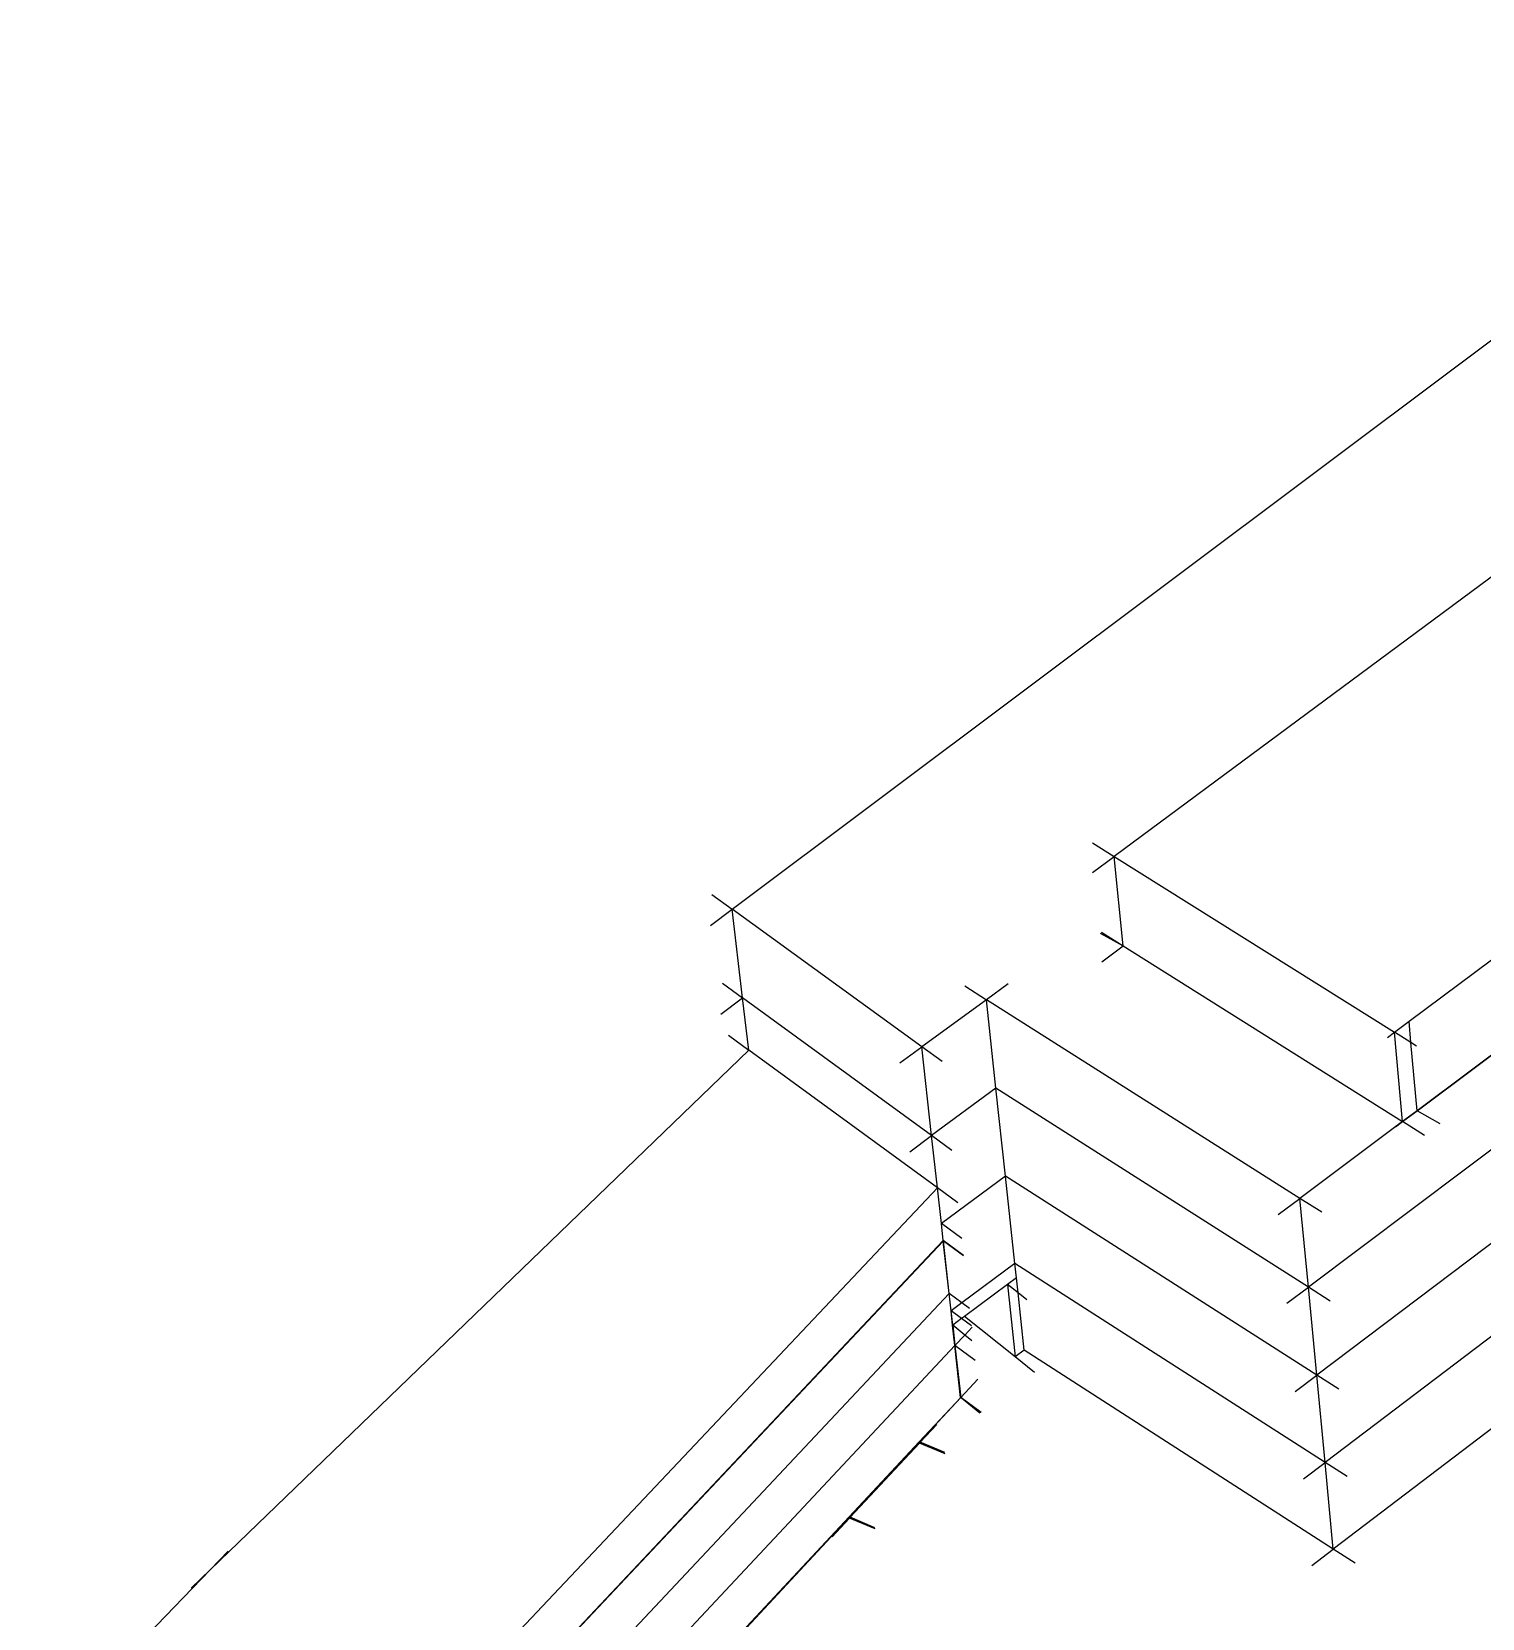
# Model space of a CAD drawing. Header units: inches. Extents: x 105 to 795, y 0 to 500.
# Drawn here: x 356.9 to 432.8, y 355.7 to 438.7 of the extents above; entities that cross this region are included whole.
import ezdxf

# ---------------------------------------------------------------- set-up
doc = ezdxf.new("R2010")
doc.units = ezdxf.units.IN
doc.header["$MEASUREMENT"] = 0

# ---------------------------------------------------------------- blocks, each defined once
blk = doc.blocks.new('block 49')
at = {"color": 7, "lineweight": 25, "true_color": 0xffffff}
blk.add_lwpolyline([(405.552, 367.25), (405.55, 367.248)], dxfattribs=at)
blk = doc.blocks.new('block 208')
at = {"color": 7, "lineweight": 25, "true_color": 0xffffff}
blk.add_lwpolyline([(406.449, 368.215), (405.552, 367.25)], dxfattribs=at)
blk = doc.blocks.new('block 209')
at = {"color": 7, "lineweight": 25, "true_color": 0xffffff}
blk.add_lwpolyline([(405.552, 367.25), (405.55, 367.248)], dxfattribs=at)
blk = doc.blocks.new('block 261')
at = {"color": 7, "lineweight": 25, "true_color": 0xffffff}
blk.add_lwpolyline([(406.452, 368.214), (405.552, 367.25)], dxfattribs=at)
blk = doc.blocks.new('block 287')
at = {"color": 7, "lineweight": 25, "true_color": 0xffffff}
blk.add_lwpolyline([(406.615, 366.466), (405.552, 367.25)], dxfattribs=at)
blk = doc.blocks.new('block 294')
at = {"color": 7, "lineweight": 25, "true_color": 0xffffff}
blk.add_lwpolyline([(405.55, 367.248), (403.383, 364.927)], dxfattribs=at)
blk = doc.blocks.new('block 310')
at = {"color": 7, "lineweight": 25, "true_color": 0xffffff}
blk.add_lwpolyline([(405.25, 369.966), (405.249, 369.964)], dxfattribs=at)
blk = doc.blocks.new('block 311')
at = {"color": 7, "lineweight": 25, "true_color": 0xffffff}
blk.add_lwpolyline([(405.249, 369.964), (370.514, 332.862)], dxfattribs=at)
blk = doc.blocks.new('block 329')
at = {"color": 7, "lineweight": 25, "true_color": 0xffffff}
blk.add_lwpolyline([(399.718, 361), (370.908, 330.141)], dxfattribs=at)
blk = doc.blocks.new('block 330')
at = {"color": 7, "lineweight": 25, "true_color": 0xffffff}
blk.add_lwpolyline([(398.816, 359.963), (399.725, 360.937)], dxfattribs=at)
blk = doc.blocks.new('block 331')
at = {"color": 7, "lineweight": 25, "true_color": 0xffffff}
blk.add_lwpolyline([(401.068, 360.371), (399.725, 360.937)], dxfattribs=at)
blk = doc.blocks.new('block 332')
at = {"color": 7, "lineweight": 25, "true_color": 0xffffff}
blk.add_lwpolyline([(399.694, 360.95), (399.725, 360.937)], dxfattribs=at)
blk = doc.blocks.new('block 333')
at = {"color": 7, "lineweight": 25, "true_color": 0xffffff}
blk.add_lwpolyline([(404.735, 364.299), (403.39, 364.863)], dxfattribs=at)
blk = doc.blocks.new('block 334')
at = {"color": 7, "lineweight": 25, "true_color": 0xffffff}
blk.add_lwpolyline([(399.72, 360.979), (399.725, 360.937)], dxfattribs=at)
blk = doc.blocks.new('block 335')
at = {"color": 7, "lineweight": 25, "true_color": 0xffffff}
blk.add_lwpolyline([(403.384, 364.918), (403.39, 364.863)], dxfattribs=at)
blk = doc.blocks.new('block 346')
at = {"color": 7, "lineweight": 25, "true_color": 0xffffff}
blk.add_lwpolyline([(404.947, 372.695), (404.945, 372.693)], dxfattribs=at)
blk = doc.blocks.new('block 347')
at = {"color": 7, "lineweight": 25, "true_color": 0xffffff}
blk.add_lwpolyline([(404.945, 372.693), (370.117, 335.596)], dxfattribs=at)
blk = doc.blocks.new('block 360')
at = {"color": 7, "lineweight": 25, "true_color": 0xffffff}
blk.add_lwpolyline([(408.878, 369.726), (408.404, 369.373)], dxfattribs=at)
blk = doc.blocks.new('block 361')
at = {"color": 7, "lineweight": 25, "true_color": 0xffffff}
blk.add_lwpolyline([(426.199, 358.572), (425.049, 359.312)], dxfattribs=at)
blk = doc.blocks.new('block 362')
at = {"color": 7, "lineweight": 25, "true_color": 0xffffff}
blk.add_lwpolyline([(425.049, 359.312), (408.878, 369.726)], dxfattribs=at)
blk = doc.blocks.new('block 364')
at = {"color": 7, "lineweight": 25, "true_color": 0xffffff}
blk.add_lwpolyline([(423.92, 358.452), (425.049, 359.312)], dxfattribs=at)
blk = doc.blocks.new('block 366')
at = {"color": 7, "lineweight": 25, "true_color": 0xffffff}
blk.add_lwpolyline([(435.157, 367.012), (425.049, 359.312)], dxfattribs=at)
blk = doc.blocks.new('block 370')
at = {"color": 7, "lineweight": 25, "true_color": 0xffffff}
blk.add_lwpolyline([(423.488, 362.992), (424.617, 363.849)], dxfattribs=at)
blk = doc.blocks.new('block 371')
at = {"color": 7, "lineweight": 25, "true_color": 0xffffff}
blk.add_lwpolyline([(484.391, 409.179), (424.617, 363.849)], dxfattribs=at)
blk = doc.blocks.new('block 372')
at = {"color": 7, "lineweight": 25, "true_color": 0xffffff}
blk.add_lwpolyline([(425.767, 363.111), (424.617, 363.849)], dxfattribs=at)
blk = doc.blocks.new('block 373')
at = {"color": 7, "lineweight": 25, "true_color": 0xffffff}
blk.add_lwpolyline([(424.617, 363.849), (408.389, 374.259)], dxfattribs=at)
blk = doc.blocks.new('block 374')
at = {"color": 7, "lineweight": 25, "true_color": 0xffffff}
blk.add_lwpolyline([(405.046, 371.782), (405.049, 371.784)], dxfattribs=at)
blk = doc.blocks.new('block 375')
at = {"color": 7, "lineweight": 25, "true_color": 0xffffff}
blk.add_lwpolyline([(405.049, 371.784), (405.046, 371.786)], dxfattribs=at)
blk = doc.blocks.new('block 377')
at = {"color": 7, "lineweight": 25, "true_color": 0xffffff}
blk.add_lwpolyline([(425.049, 359.312), (424.617, 363.849)], dxfattribs=at)
blk = doc.blocks.new('block 378')
at = {"color": 7, "lineweight": 25, "true_color": 0xffffff}
blk.add_lwpolyline([(405.13, 371.029), (405.132, 371.031)], dxfattribs=at)
blk = doc.blocks.new('block 379')
at = {"color": 7, "lineweight": 25, "true_color": 0xffffff}
blk.add_lwpolyline([(407.994, 373.164), (407.995, 373.154)], dxfattribs=at)
blk = doc.blocks.new('block 380')
at = {"color": 7, "lineweight": 25, "true_color": 0xffffff}
blk.add_lwpolyline([(409.421, 368.563), (408.404, 369.373)], dxfattribs=at)
blk = doc.blocks.new('block 381')
at = {"color": 7, "lineweight": 25, "true_color": 0xffffff}
blk.add_lwpolyline([(408.404, 369.373), (405.749, 371.489)], dxfattribs=at)
blk = doc.blocks.new('block 382')
at = {"color": 7, "lineweight": 25, "true_color": 0xffffff}
blk.add_lwpolyline([(407.995, 373.154), (408.404, 369.373)], dxfattribs=at)
blk = doc.blocks.new('block 383')
at = {"color": 7, "lineweight": 25, "true_color": 0xffffff}
blk.add_lwpolyline([(405.131, 371.041), (405.132, 371.031)], dxfattribs=at)
blk = doc.blocks.new('block 384')
at = {"color": 7, "lineweight": 25, "true_color": 0xffffff}
blk.add_lwpolyline([(405.131, 371.041), (405.049, 371.784)], dxfattribs=at)
blk = doc.blocks.new('block 501')
at = {"color": 7, "lineweight": 25, "true_color": 0xffffff}
blk.add_lwpolyline([(423.053, 367.567), (424.183, 368.42)], dxfattribs=at)
blk = doc.blocks.new('block 502')
at = {"color": 7, "lineweight": 25, "true_color": 0xffffff}
blk.add_lwpolyline([(484.196, 413.728), (424.183, 368.42)], dxfattribs=at)
blk = doc.blocks.new('block 503')
at = {"color": 7, "lineweight": 25, "true_color": 0xffffff}
blk.add_lwpolyline([(425.332, 367.686), (424.183, 368.42)], dxfattribs=at)
blk = doc.blocks.new('block 504')
at = {"color": 7, "lineweight": 25, "true_color": 0xffffff}
blk.add_lwpolyline([(424.183, 368.42), (407.896, 378.827)], dxfattribs=at)
blk = doc.blocks.new('block 505')
at = {"color": 7, "lineweight": 25, "true_color": 0xffffff}
blk.add_lwpolyline([(404.54, 376.351), (404.542, 376.352)], dxfattribs=at)
blk = doc.blocks.new('block 506')
at = {"color": 7, "lineweight": 25, "true_color": 0xffffff}
blk.add_lwpolyline([(407.896, 378.827), (404.542, 376.352)], dxfattribs=at)
blk = doc.blocks.new('block 507')
at = {"color": 7, "lineweight": 25, "true_color": 0xffffff}
blk.add_lwpolyline([(405.604, 375.575), (404.542, 376.352)], dxfattribs=at)
blk = doc.blocks.new('block 508')
at = {"color": 7, "lineweight": 25, "true_color": 0xffffff}
blk.add_lwpolyline([(404.542, 376.352), (404.539, 376.354)], dxfattribs=at)
blk = doc.blocks.new('block 510')
at = {"color": 7, "lineweight": 25, "true_color": 0xffffff}
blk.add_lwpolyline([(424.617, 363.849), (424.183, 368.42)], dxfattribs=at)
blk = doc.blocks.new('block 511')
at = {"color": 7, "lineweight": 25, "true_color": 0xffffff}
blk.add_lwpolyline([(408.389, 374.259), (407.896, 378.827)], dxfattribs=at)
blk = doc.blocks.new('block 514')
at = {"color": 7, "lineweight": 25, "true_color": 0xffffff}
blk.add_lwpolyline([(422.614, 372.178), (423.744, 373.027)], dxfattribs=at)
blk = doc.blocks.new('block 515')
at = {"color": 7, "lineweight": 25, "true_color": 0xffffff}
blk.add_lwpolyline([(484, 418.311), (423.744, 373.027)], dxfattribs=at)
blk = doc.blocks.new('block 516')
at = {"color": 7, "lineweight": 25, "true_color": 0xffffff}
blk.add_lwpolyline([(424.894, 372.296), (423.744, 373.027)], dxfattribs=at)
blk = doc.blocks.new('block 517')
at = {"color": 7, "lineweight": 25, "true_color": 0xffffff}
blk.add_lwpolyline([(423.744, 373.027), (407.398, 383.43)], dxfattribs=at)
blk = doc.blocks.new('block 518')
at = {"color": 7, "lineweight": 25, "true_color": 0xffffff}
blk.add_lwpolyline([(402.884, 380.114), (404.031, 380.956)], dxfattribs=at)
blk = doc.blocks.new('block 519')
at = {"color": 7, "lineweight": 25, "true_color": 0xffffff}
blk.add_lwpolyline([(407.398, 383.43), (404.031, 380.956)], dxfattribs=at)
blk = doc.blocks.new('block 520')
at = {"color": 7, "lineweight": 25, "true_color": 0xffffff}
blk.add_lwpolyline([(405.092, 380.183), (404.031, 380.956)], dxfattribs=at)
blk = doc.blocks.new('block 521')
at = {"color": 7, "lineweight": 25, "true_color": 0xffffff}
blk.add_lwpolyline([(393.082, 388.937), (394.134, 388.17)], dxfattribs=at)
blk = doc.blocks.new('block 522')
at = {"color": 7, "lineweight": 25, "true_color": 0xffffff}
blk.add_lwpolyline([(404.031, 380.956), (394.134, 388.17)], dxfattribs=at)
blk = doc.blocks.new('block 523')
at = {"color": 7, "lineweight": 25, "true_color": 0xffffff}
blk.add_lwpolyline([(393.005, 387.319), (394.134, 388.17)], dxfattribs=at)
blk = doc.blocks.new('block 525')
at = {"color": 7, "lineweight": 25, "true_color": 0xffffff}
blk.add_lwpolyline([(424.183, 368.42), (423.744, 373.027)], dxfattribs=at)
blk = doc.blocks.new('block 526')
at = {"color": 7, "lineweight": 25, "true_color": 0xffffff}
blk.add_lwpolyline([(407.896, 378.827), (407.398, 383.43)], dxfattribs=at)
blk = doc.blocks.new('block 527')
at = {"color": 7, "lineweight": 25, "true_color": 0xffffff}
blk.add_lwpolyline([(394.458, 385.436), (394.134, 388.17)], dxfattribs=at)
blk = doc.blocks.new('block 531')
at = {"color": 7, "lineweight": 25, "true_color": 0xffffff}
blk.add_lwpolyline([(422.172, 376.825), (423.303, 377.671)], dxfattribs=at)
blk = doc.blocks.new('block 532')
at = {"color": 7, "lineweight": 25, "true_color": 0xffffff}
blk.add_lwpolyline([(424.452, 376.942), (423.303, 377.671)], dxfattribs=at)
blk = doc.blocks.new('block 533')
at = {"color": 7, "lineweight": 25, "true_color": 0xffffff}
blk.add_lwpolyline([(405.762, 388.788), (406.898, 388.068)], dxfattribs=at)
blk = doc.blocks.new('block 534')
at = {"color": 7, "lineweight": 25, "true_color": 0xffffff}
blk.add_lwpolyline([(423.303, 377.671), (406.898, 388.068)], dxfattribs=at)
blk = doc.blocks.new('block 535')
at = {"color": 7, "lineweight": 25, "true_color": 0xffffff}
blk.add_lwpolyline([(408.041, 388.903), (406.898, 388.068)], dxfattribs=at)
blk = doc.blocks.new('block 536')
at = {"color": 7, "lineweight": 25, "true_color": 0xffffff}
blk.add_lwpolyline([(402.369, 384.758), (403.516, 385.596)], dxfattribs=at)
blk = doc.blocks.new('block 537')
at = {"color": 7, "lineweight": 25, "true_color": 0xffffff}
blk.add_lwpolyline([(406.898, 388.068), (403.516, 385.596)], dxfattribs=at)
blk = doc.blocks.new('block 538')
at = {"color": 7, "lineweight": 25, "true_color": 0xffffff}
blk.add_lwpolyline([(404.577, 384.826), (403.516, 385.596)], dxfattribs=at)
blk = doc.blocks.new('block 539')
at = {"color": 7, "lineweight": 25, "true_color": 0xffffff}
blk.add_lwpolyline([(392.532, 393.57), (393.585, 392.806)], dxfattribs=at)
blk = doc.blocks.new('block 540')
at = {"color": 7, "lineweight": 25, "true_color": 0xffffff}
blk.add_lwpolyline([(403.516, 385.596), (393.585, 392.806)], dxfattribs=at)
blk = doc.blocks.new('block 541')
at = {"color": 7, "lineweight": 25, "true_color": 0xffffff}
blk.add_lwpolyline([(392.455, 391.959), (393.585, 392.806)], dxfattribs=at)
blk = doc.blocks.new('block 543')
at = {"color": 7, "lineweight": 25, "true_color": 0xffffff}
blk.add_lwpolyline([(393.585, 392.806), (454.855, 438.731)], dxfattribs=at)
blk = doc.blocks.new('block 544')
at = {"color": 7, "lineweight": 25, "true_color": 0xffffff}
blk.add_lwpolyline([(423.744, 373.027), (423.303, 377.671)], dxfattribs=at)
blk = doc.blocks.new('block 545')
at = {"color": 7, "lineweight": 25, "true_color": 0xffffff}
blk.add_lwpolyline([(407.398, 383.43), (406.898, 388.068)], dxfattribs=at)
blk = doc.blocks.new('block 546')
at = {"color": 7, "lineweight": 25, "true_color": 0xffffff}
blk.add_lwpolyline([(404.031, 380.956), (403.516, 385.596)], dxfattribs=at)
blk = doc.blocks.new('block 547')
at = {"color": 7, "lineweight": 25, "true_color": 0xffffff}
blk.add_lwpolyline([(394.134, 388.17), (393.585, 392.806)], dxfattribs=at)
blk = doc.blocks.new('block 554')
at = {"color": 7, "lineweight": 25, "true_color": 0xffffff}
blk.add_lwpolyline([(404.641, 375.434), (404.622, 375.448)], dxfattribs=at)
blk = doc.blocks.new('block 562')
at = {"color": 7, "lineweight": 25, "true_color": 0xffffff}
blk.add_lwpolyline([(404.643, 375.436), (404.641, 375.434)], dxfattribs=at)
blk = doc.blocks.new('block 563')
at = {"color": 7, "lineweight": 25, "true_color": 0xffffff}
blk.add_lwpolyline([(404.641, 375.434), (369.103, 337.687)], dxfattribs=at)
blk = doc.blocks.new('block 568')
at = {"color": 7, "lineweight": 25, "true_color": 0xffffff}
blk.add_lwpolyline([(404.945, 372.693), (404.641, 375.434)], dxfattribs=at)
blk = doc.blocks.new('block 581')
at = {"color": 7, "lineweight": 25, "true_color": 0xffffff}
blk.add_lwpolyline([(404.64, 375.467), (404.638, 375.465)], dxfattribs=at)
blk = doc.blocks.new('block 599')
at = {"color": 7, "lineweight": 25, "true_color": 0xffffff}
blk.add_lwpolyline([(404.334, 378.221), (404.332, 378.219)], dxfattribs=at)
blk = doc.blocks.new('block 601')
at = {"color": 7, "lineweight": 25, "true_color": 0xffffff}
blk.add_lwpolyline([(404.332, 378.219), (366.828, 338.5)], dxfattribs=at)
blk = doc.blocks.new('block 602')
at = {"color": 7, "lineweight": 25, "true_color": 0xffffff}
blk.add_lwpolyline([(393.406, 386.206), (394.458, 385.436)], dxfattribs=at)
blk = doc.blocks.new('block 603')
at = {"color": 7, "lineweight": 25, "true_color": 0xffffff}
blk.add_lwpolyline([(404.332, 378.219), (394.458, 385.436)], dxfattribs=at)
blk = doc.blocks.new('block 604')
at = {"color": 7, "lineweight": 25, "true_color": 0xffffff}
blk.add_lwpolyline([(365.284, 357.273), (366.274, 358.229)], dxfattribs=at)
blk = doc.blocks.new('block 605')
at = {"color": 7, "lineweight": 25, "true_color": 0xffffff}
blk.add_lwpolyline([(366.274, 358.229), (394.458, 385.436)], dxfattribs=at)
blk = doc.blocks.new('block 607')
at = {"color": 7, "lineweight": 25, "true_color": 0xffffff}
blk.add_lwpolyline([(367.213, 359.202), (366.274, 358.229)], dxfattribs=at)
blk = doc.blocks.new('block 608')
at = {"color": 7, "lineweight": 25, "true_color": 0xffffff}
blk.add_lwpolyline([(356.936, 348.542), (366.274, 358.229)], dxfattribs=at)
blk = doc.blocks.new('block 723')
at = {"color": 7, "lineweight": 25, "true_color": 0xffffff}
blk.add_lwpolyline([(412.92, 391.601), (414.061, 390.882)], dxfattribs=at)
blk = doc.blocks.new('block 724')
at = {"color": 7, "lineweight": 25, "true_color": 0xffffff}
blk.add_lwpolyline([(429.823, 380.96), (428.67, 381.686)], dxfattribs=at)
blk = doc.blocks.new('block 725')
at = {"color": 7, "lineweight": 25, "true_color": 0xffffff}
blk.add_lwpolyline([(428.67, 381.686), (428.248, 386.364)], dxfattribs=at)
blk = doc.blocks.new('block 726')
at = {"color": 7, "lineweight": 25, "true_color": 0xffffff}
blk.add_lwpolyline([(412.445, 396.271), (413.585, 395.556)], dxfattribs=at)
blk = doc.blocks.new('block 727')
at = {"color": 7, "lineweight": 25, "true_color": 0xffffff}
blk.add_lwpolyline([(414.061, 390.882), (413.585, 395.556)], dxfattribs=at)
blk = doc.blocks.new('block 728')
at = {"color": 7, "lineweight": 25, "true_color": 0xffffff}
blk.add_lwpolyline([(428.67, 381.686), (429.433, 382.259)], dxfattribs=at)
blk = doc.blocks.new('block 729')
at = {"color": 7, "lineweight": 25, "true_color": 0xffffff}
blk.add_lwpolyline([(412.858, 391.557), (414.061, 390.882)], dxfattribs=at)
blk = doc.blocks.new('block 730')
at = {"color": 7, "lineweight": 25, "true_color": 0xffffff}
blk.add_lwpolyline([(428.248, 386.364), (429.014, 386.937)], dxfattribs=at)
blk = doc.blocks.new('block 739')
at = {"color": 7, "lineweight": 25, "true_color": 0xffffff}
blk.add_lwpolyline([(428.308, 381.417), (428.669, 381.687)], dxfattribs=at)
blk = doc.blocks.new('block 742')
at = {"color": 7, "lineweight": 25, "true_color": 0xffffff}
blk.add_lwpolyline([(429.014, 386.937), (483.68, 427.664)], dxfattribs=at)
blk = doc.blocks.new('block 743')
at = {"color": 7, "lineweight": 25, "true_color": 0xffffff}
blk.add_lwpolyline([(412.933, 390.042), (414.061, 390.882)], dxfattribs=at)
blk = doc.blocks.new('block 745')
at = {"color": 7, "lineweight": 25, "true_color": 0xffffff}
blk.add_lwpolyline([(412.457, 394.719), (413.585, 395.556)], dxfattribs=at)
blk = doc.blocks.new('block 2569')
at = {"color": 7, "lineweight": 25, "true_color": 0xffffff}
blk.add_lwpolyline([(406.612, 366.464), (405.59, 367.218)], dxfattribs=at)
blk = doc.blocks.new('block 2570')
at = {"color": 7, "lineweight": 25, "true_color": 0xffffff}
blk.add_lwpolyline([(405.59, 367.218), (405.55, 367.248)], dxfattribs=at)
blk = doc.blocks.new('block 2572')
at = {"color": 7, "lineweight": 25, "true_color": 0xffffff}
blk.add_lwpolyline([(399.694, 360.95), (374.576, 333.938)], dxfattribs=at)
blk = doc.blocks.new('block 2573')
at = {"color": 7, "lineweight": 25, "true_color": 0xffffff}
blk.add_lwpolyline([(406.612, 366.464), (405.59, 367.218)], dxfattribs=at)
blk = doc.blocks.new('block 2574')
at = {"color": 7, "lineweight": 25, "true_color": 0xffffff}
blk.add_lwpolyline([(405.59, 367.218), (405.55, 367.248)], dxfattribs=at)
blk = doc.blocks.new('block 2575')
at = {"color": 7, "lineweight": 25, "true_color": 0xffffff}
blk.add_lwpolyline([(405.552, 367.25), (405.552, 367.25)], dxfattribs=at)
blk = doc.blocks.new('block 2576')
at = {"color": 7, "lineweight": 25, "true_color": 0xffffff}
blk.add_lwpolyline([(405.552, 367.25), (405.549, 367.252)], dxfattribs=at)
blk = doc.blocks.new('block 2577')
at = {"color": 7, "lineweight": 25, "true_color": 0xffffff}
blk.add_lwpolyline([(406.151, 370.928), (405.766, 370.517)], dxfattribs=at)
blk = doc.blocks.new('block 2578')
at = {"color": 7, "lineweight": 25, "true_color": 0xffffff}
blk.add_lwpolyline([(405.766, 370.517), (405.25, 369.966)], dxfattribs=at)
blk = doc.blocks.new('block 2579')
at = {"color": 7, "lineweight": 25, "true_color": 0xffffff}
blk.add_lwpolyline([(406.311, 369.182), (405.251, 369.962)], dxfattribs=at)
blk = doc.blocks.new('block 2580')
at = {"color": 7, "lineweight": 25, "true_color": 0xffffff}
blk.add_lwpolyline([(405.251, 369.962), (405.249, 369.964)], dxfattribs=at)
blk = doc.blocks.new('block 2583')
at = {"color": 7, "lineweight": 25, "true_color": 0xffffff}
blk.add_lwpolyline([(405.55, 367.248), (405.549, 367.252)], dxfattribs=at)
blk = doc.blocks.new('block 2584')
at = {"color": 7, "lineweight": 25, "true_color": 0xffffff}
blk.add_lwpolyline([(405.549, 367.252), (405.249, 369.964)], dxfattribs=at)
blk = doc.blocks.new('block 2586')
at = {"color": 7, "lineweight": 25, "true_color": 0xffffff}
blk.add_lwpolyline([(399.734, 360.994), (399.718, 361)], dxfattribs=at)
blk = doc.blocks.new('block 2587')
at = {"color": 7, "lineweight": 25, "true_color": 0xffffff}
blk.add_lwpolyline([(403.389, 364.924), (403.383, 364.927)], dxfattribs=at)
blk = doc.blocks.new('block 2588')
at = {"color": 7, "lineweight": 25, "true_color": 0xffffff}
blk.add_lwpolyline([(404.294, 365.832), (403.431, 364.907)], dxfattribs=at)
blk = doc.blocks.new('block 2589')
at = {"color": 7, "lineweight": 25, "true_color": 0xffffff}
blk.add_lwpolyline([(403.431, 364.907), (403.39, 364.863)], dxfattribs=at)
blk = doc.blocks.new('block 2590')
at = {"color": 7, "lineweight": 25, "true_color": 0xffffff}
blk.add_lwpolyline([(403.39, 364.863), (399.766, 360.98)], dxfattribs=at)
blk = doc.blocks.new('block 2591')
at = {"color": 7, "lineweight": 25, "true_color": 0xffffff}
blk.add_lwpolyline([(399.766, 360.98), (399.725, 360.937)], dxfattribs=at)
blk = doc.blocks.new('block 2595')
at = {"color": 7, "lineweight": 25, "true_color": 0xffffff}
blk.add_lwpolyline([(404.948, 372.691), (404.945, 372.693)], dxfattribs=at)
blk = doc.blocks.new('block 2602')
at = {"color": 7, "lineweight": 25, "true_color": 0xffffff}
blk.add_lwpolyline([(408.389, 374.259), (405.614, 372.202)], dxfattribs=at)
blk = doc.blocks.new('block 2603')
at = {"color": 7, "lineweight": 25, "true_color": 0xffffff}
blk.add_lwpolyline([(405.614, 372.202), (405.049, 371.784)], dxfattribs=at)
blk = doc.blocks.new('block 2604')
at = {"color": 7, "lineweight": 25, "true_color": 0xffffff}
blk.add_lwpolyline([(406.111, 371.003), (405.601, 371.378)], dxfattribs=at)
blk = doc.blocks.new('block 2605')
at = {"color": 7, "lineweight": 25, "true_color": 0xffffff}
blk.add_lwpolyline([(405.601, 371.378), (405.049, 371.784)], dxfattribs=at)
blk = doc.blocks.new('block 2606')
at = {"color": 7, "lineweight": 25, "true_color": 0xffffff}
blk.add_lwpolyline([(408.47, 373.506), (408.389, 374.259)], dxfattribs=at)
blk = doc.blocks.new('block 2607')
at = {"color": 7, "lineweight": 25, "true_color": 0xffffff}
blk.add_lwpolyline([(408.47, 373.506), (408, 373.159)], dxfattribs=at)
blk = doc.blocks.new('block 2608')
at = {"color": 7, "lineweight": 25, "true_color": 0xffffff}
blk.add_lwpolyline([(408, 373.159), (407.995, 373.154)], dxfattribs=at)
blk = doc.blocks.new('block 2609')
at = {"color": 7, "lineweight": 25, "true_color": 0xffffff}
blk.add_lwpolyline([(405.138, 371.036), (405.132, 371.031)], dxfattribs=at)
blk = doc.blocks.new('block 2610')
at = {"color": 7, "lineweight": 25, "true_color": 0xffffff}
blk.add_lwpolyline([(408, 373.159), (407.994, 373.164)], dxfattribs=at)
blk = doc.blocks.new('block 2611')
at = {"color": 7, "lineweight": 25, "true_color": 0xffffff}
blk.add_lwpolyline([(405.59, 367.218), (405.552, 367.25)], dxfattribs=at)
blk = doc.blocks.new('block 2612')
at = {"color": 7, "lineweight": 25, "true_color": 0xffffff}
blk.add_lwpolyline([(405.138, 371.036), (405.131, 371.041)], dxfattribs=at)
blk = doc.blocks.new('block 2613')
at = {"color": 7, "lineweight": 25, "true_color": 0xffffff}
blk.add_lwpolyline([(405.132, 371.031), (405.25, 369.966)], dxfattribs=at)
blk = doc.blocks.new('block 2622')
at = {"color": 7, "lineweight": 25, "true_color": 0xffffff}
blk.add_lwpolyline([(404.641, 375.463), (404.542, 376.352)], dxfattribs=at)
blk = doc.blocks.new('block 2623')
at = {"color": 7, "lineweight": 25, "true_color": 0xffffff}
blk.add_lwpolyline([(404.542, 376.352), (404.335, 378.217)], dxfattribs=at)
blk = doc.blocks.new('block 2624')
at = {"color": 7, "lineweight": 25, "true_color": 0xffffff}
blk.add_lwpolyline([(404.335, 378.217), (404.031, 380.956)], dxfattribs=at)
blk = doc.blocks.new('block 2627')
at = {"color": 7, "lineweight": 25, "true_color": 0xffffff}
blk.add_lwpolyline([(428.67, 381.686), (423.303, 377.671)], dxfattribs=at)
blk = doc.blocks.new('block 2634')
at = {"color": 7, "lineweight": 25, "true_color": 0xffffff}
blk.add_lwpolyline([(405.703, 374.656), (404.644, 375.432)], dxfattribs=at)
blk = doc.blocks.new('block 2635')
at = {"color": 7, "lineweight": 25, "true_color": 0xffffff}
blk.add_lwpolyline([(404.644, 375.432), (404.641, 375.434)], dxfattribs=at)
blk = doc.blocks.new('block 2660')
at = {"color": 7, "lineweight": 25, "true_color": 0xffffff}
blk.add_lwpolyline([(404.638, 375.465), (404.622, 375.448)], dxfattribs=at)
blk = doc.blocks.new('block 2661')
at = {"color": 7, "lineweight": 25, "true_color": 0xffffff}
blk.add_lwpolyline([(404.622, 375.448), (369.077, 337.696)], dxfattribs=at)
blk = doc.blocks.new('block 2666')
at = {"color": 7, "lineweight": 25, "true_color": 0xffffff}
blk.add_lwpolyline([(404.638, 375.465), (404.54, 376.351)], dxfattribs=at)
blk = doc.blocks.new('block 2673')
at = {"color": 7, "lineweight": 25, "true_color": 0xffffff}
blk.add_lwpolyline([(405.699, 374.687), (404.641, 375.463)], dxfattribs=at)
blk = doc.blocks.new('block 2674')
at = {"color": 7, "lineweight": 25, "true_color": 0xffffff}
blk.add_lwpolyline([(404.641, 375.463), (404.638, 375.465)], dxfattribs=at)
blk = doc.blocks.new('block 2676')
at = {"color": 7, "lineweight": 25, "true_color": 0xffffff}
blk.add_lwpolyline([(405.394, 377.443), (404.335, 378.217)], dxfattribs=at)
blk = doc.blocks.new('block 2677')
at = {"color": 7, "lineweight": 25, "true_color": 0xffffff}
blk.add_lwpolyline([(404.335, 378.217), (404.332, 378.219)], dxfattribs=at)
blk = doc.blocks.new('block 2690')
at = {"color": 7, "lineweight": 25, "true_color": 0xffffff}
blk.add_lwpolyline([(414.061, 390.882), (428.669, 381.687)], dxfattribs=at)
blk = doc.blocks.new('block 2691')
at = {"color": 7, "lineweight": 25, "true_color": 0xffffff}
blk.add_lwpolyline([(428.669, 381.687), (428.67, 381.686)], dxfattribs=at)
blk = doc.blocks.new('block 2692')
at = {"color": 7, "lineweight": 25, "true_color": 0xffffff}
blk.add_lwpolyline([(429.4, 385.642), (429.114, 385.821)], dxfattribs=at)
blk = doc.blocks.new('block 2693')
at = {"color": 7, "lineweight": 25, "true_color": 0xffffff}
blk.add_lwpolyline([(429.114, 385.821), (428.248, 386.364)], dxfattribs=at)
blk = doc.blocks.new('block 2694')
at = {"color": 7, "lineweight": 25, "true_color": 0xffffff}
blk.add_lwpolyline([(413.585, 395.556), (428.246, 386.365)], dxfattribs=at)
blk = doc.blocks.new('block 2695')
at = {"color": 7, "lineweight": 25, "true_color": 0xffffff}
blk.add_lwpolyline([(428.246, 386.365), (428.248, 386.364)], dxfattribs=at)
blk = doc.blocks.new('block 2696')
at = {"color": 7, "lineweight": 25, "true_color": 0xffffff}
blk.add_lwpolyline([(430.647, 381.578), (429.435, 382.258)], dxfattribs=at)
blk = doc.blocks.new('block 2697')
at = {"color": 7, "lineweight": 25, "true_color": 0xffffff}
blk.add_lwpolyline([(429.435, 382.258), (429.433, 382.259)], dxfattribs=at)
blk = doc.blocks.new('block 2698')
at = {"color": 7, "lineweight": 25, "true_color": 0xffffff}
blk.add_lwpolyline([(429.433, 382.259), (429.114, 385.821)], dxfattribs=at)
blk = doc.blocks.new('block 2699')
at = {"color": 7, "lineweight": 25, "true_color": 0xffffff}
blk.add_lwpolyline([(429.114, 385.821), (429.014, 386.937)], dxfattribs=at)
blk = doc.blocks.new('block 2707')
at = {"color": 7, "lineweight": 25, "true_color": 0xffffff}
blk.add_lwpolyline([(429.433, 382.259), (483.782, 422.94)], dxfattribs=at)
blk = doc.blocks.new('block 2709')
at = {"color": 7, "lineweight": 25, "true_color": 0xffffff}
blk.add_lwpolyline([(427.889, 386.099), (428.246, 386.365)], dxfattribs=at)
blk = doc.blocks.new('block 2710')
at = {"color": 7, "lineweight": 25, "true_color": 0xffffff}
blk.add_lwpolyline([(428.246, 386.365), (429.014, 386.937)], dxfattribs=at)
blk = doc.blocks.new('block 2712')
at = {"color": 7, "lineweight": 25, "true_color": 0xffffff}
blk.add_lwpolyline([(453.765, 425.344), (413.585, 395.556)], dxfattribs=at)
blk = doc.blocks.new('block 3247')
at = {"color": 7, "lineweight": 25, "true_color": 0xffffff}
blk.add_lwpolyline([(399.72, 360.979), (399.694, 360.95)], dxfattribs=at)
blk = doc.blocks.new('block 3254')
at = {"color": 7, "lineweight": 25, "true_color": 0xffffff}
blk.add_lwpolyline([(401.061, 360.435), (399.766, 360.98)], dxfattribs=at)
blk = doc.blocks.new('block 3255')
at = {"color": 7, "lineweight": 25, "true_color": 0xffffff}
blk.add_lwpolyline([(399.766, 360.98), (399.734, 360.994)], dxfattribs=at)
blk = doc.blocks.new('block 3256')
at = {"color": 7, "lineweight": 25, "true_color": 0xffffff}
blk.add_lwpolyline([(404.728, 364.362), (403.431, 364.907)], dxfattribs=at)
blk = doc.blocks.new('block 3257')
at = {"color": 7, "lineweight": 25, "true_color": 0xffffff}
blk.add_lwpolyline([(403.431, 364.907), (403.389, 364.924)], dxfattribs=at)
blk = doc.blocks.new('block 3260')
at = {"color": 7, "lineweight": 25, "true_color": 0xffffff}
blk.add_lwpolyline([(406.007, 371.913), (405.614, 372.202)], dxfattribs=at)
blk = doc.blocks.new('block 3261')
at = {"color": 7, "lineweight": 25, "true_color": 0xffffff}
blk.add_lwpolyline([(405.614, 372.202), (404.948, 372.691)], dxfattribs=at)
blk = doc.blocks.new('block 3262')
at = {"color": 7, "lineweight": 25, "true_color": 0xffffff}
blk.add_lwpolyline([(405.249, 369.964), (405.13, 371.029)], dxfattribs=at)
blk = doc.blocks.new('block 3263')
at = {"color": 7, "lineweight": 25, "true_color": 0xffffff}
blk.add_lwpolyline([(405.13, 371.029), (405.046, 371.782)], dxfattribs=at)
blk = doc.blocks.new('block 3264')
at = {"color": 7, "lineweight": 25, "true_color": 0xffffff}
blk.add_lwpolyline([(405.046, 371.782), (405.046, 371.786)], dxfattribs=at)
blk = doc.blocks.new('block 3265')
at = {"color": 7, "lineweight": 25, "true_color": 0xffffff}
blk.add_lwpolyline([(405.046, 371.786), (404.945, 372.693)], dxfattribs=at)
blk = doc.blocks.new('block 3268')
at = {"color": 7, "lineweight": 25, "true_color": 0xffffff}
blk.add_lwpolyline([(408.878, 369.726), (408.555, 372.718)], dxfattribs=at)
blk = doc.blocks.new('block 3269')
at = {"color": 7, "lineweight": 25, "true_color": 0xffffff}
blk.add_lwpolyline([(408.555, 372.718), (408.47, 373.506)], dxfattribs=at)
blk = doc.blocks.new('block 3270')
at = {"color": 7, "lineweight": 25, "true_color": 0xffffff}
blk.add_lwpolyline([(407.995, 373.154), (405.749, 371.489)], dxfattribs=at)
blk = doc.blocks.new('block 3271')
at = {"color": 7, "lineweight": 25, "true_color": 0xffffff}
blk.add_lwpolyline([(409.01, 372.357), (408.555, 372.718)], dxfattribs=at)
blk = doc.blocks.new('block 3272')
at = {"color": 7, "lineweight": 25, "true_color": 0xffffff}
blk.add_lwpolyline([(408.555, 372.718), (408, 373.159)], dxfattribs=at)
blk = doc.blocks.new('block 3273')
at = {"color": 7, "lineweight": 25, "true_color": 0xffffff}
blk.add_lwpolyline([(406.546, 366.426), (405.59, 367.218)], dxfattribs=at)
blk = doc.blocks.new('block 3274')
at = {"color": 7, "lineweight": 25, "true_color": 0xffffff}
blk.add_lwpolyline([(405.59, 367.218), (405.59, 367.218)], dxfattribs=at)
blk = doc.blocks.new('block 3275')
at = {"color": 7, "lineweight": 25, "true_color": 0xffffff}
blk.add_lwpolyline([(406.125, 370.221), (405.766, 370.517)], dxfattribs=at)
blk = doc.blocks.new('block 3276')
at = {"color": 7, "lineweight": 25, "true_color": 0xffffff}
blk.add_lwpolyline([(405.766, 370.517), (405.138, 371.036)], dxfattribs=at)
blk = doc.blocks.new('block 3277')
at = {"color": 7, "lineweight": 25, "true_color": 0xffffff}
blk.add_lwpolyline([(405.25, 369.966), (405.251, 369.962)], dxfattribs=at)
blk = doc.blocks.new('block 3279')
at = {"color": 7, "lineweight": 25, "true_color": 0xffffff}
blk.add_lwpolyline([(404.644, 375.432), (404.641, 375.463)], dxfattribs=at)
blk = doc.blocks.new('block 3280')
at = {"color": 7, "lineweight": 25, "true_color": 0xffffff}
blk.add_lwpolyline([(483.803, 422.929), (429.435, 382.258)], dxfattribs=at)
blk = doc.blocks.new('block 3281')
at = {"color": 7, "lineweight": 25, "true_color": 0xffffff}
blk.add_lwpolyline([(429.435, 382.258), (428.67, 381.686)], dxfattribs=at)
blk = doc.blocks.new('block 3288')
at = {"color": 7, "lineweight": 25, "true_color": 0xffffff}
blk.add_lwpolyline([(404.54, 376.351), (404.539, 376.354)], dxfattribs=at)
blk = doc.blocks.new('block 3289')
at = {"color": 7, "lineweight": 25, "true_color": 0xffffff}
blk.add_lwpolyline([(404.539, 376.354), (404.332, 378.219)], dxfattribs=at)
blk = doc.blocks.new('block 3463')
at = {"color": 7, "lineweight": 25, "true_color": 0xffffff}
blk.add_lwpolyline([(399.734, 360.994), (399.72, 360.979)], dxfattribs=at)
blk = doc.blocks.new('block 3468')
at = {"color": 7, "lineweight": 25, "true_color": 0xffffff}
blk.add_lwpolyline([(405.749, 371.489), (405.601, 371.378)], dxfattribs=at)
blk = doc.blocks.new('block 3469')
at = {"color": 7, "lineweight": 25, "true_color": 0xffffff}
blk.add_lwpolyline([(405.601, 371.378), (405.138, 371.036)], dxfattribs=at)
blk = doc.blocks.new('block 3470')
at = {"color": 7, "lineweight": 25, "true_color": 0xffffff}
blk.add_lwpolyline([(405.251, 369.962), (405.552, 367.25)], dxfattribs=at)
blk = doc.blocks.new('block 3472')
at = {"color": 7, "lineweight": 25, "true_color": 0xffffff}
blk.add_lwpolyline([(405.049, 371.784), (404.948, 372.691)], dxfattribs=at)
blk = doc.blocks.new('block 3473')
at = {"color": 7, "lineweight": 25, "true_color": 0xffffff}
blk.add_lwpolyline([(404.948, 372.691), (404.644, 375.432)], dxfattribs=at)
blk = doc.blocks.new('block 3566')
at = {"color": 7, "lineweight": 25, "true_color": 0xffffff}
blk.add_lwpolyline([(403.384, 364.918), (399.734, 360.994)], dxfattribs=at)
blk = doc.blocks.new('block 3567')
at = {"color": 7, "lineweight": 25, "true_color": 0xffffff}
blk.add_lwpolyline([(405.552, 367.25), (405.552, 367.25)], dxfattribs=at)
blk = doc.blocks.new('block 3568')
at = {"color": 7, "lineweight": 25, "true_color": 0xffffff}
blk.add_lwpolyline([(405.552, 367.25), (405.552, 367.25)], dxfattribs=at)
blk = doc.blocks.new('block 3609')
at = {"color": 7, "lineweight": 25, "true_color": 0xffffff}
blk.add_lwpolyline([(405.55, 367.248), (403.389, 364.924)], dxfattribs=at)
blk = doc.blocks.new('block 3610')
at = {"color": 7, "lineweight": 25, "true_color": 0xffffff}
blk.add_lwpolyline([(403.389, 364.924), (403.384, 364.918)], dxfattribs=at)
blk = doc.blocks.new('block 3644')
at = {"color": 7, "lineweight": 25, "true_color": 0xffffff}
blk.add_lwpolyline([(399.718, 361), (403.383, 364.927)], dxfattribs=at)
blk = doc.blocks.new('block 3677')
at = {"color": 7, "lineweight": 25, "true_color": 0xffffff}
blk.add_lwpolyline([(403.588, 364.841), (403.383, 364.927)], dxfattribs=at)

msp = doc.modelspace()

# ---------------------------------------------------------------- block references
for name in ['block 543', 'block 742', 'block 2712', 'block 2707', 'block 3280', 'block 515', 'block 502', 'block 371', 'block 726', 'block 745', 'block 727', 'block 2694', 'block 541', 'block 539', 'block 540', 'block 547', 'block 729', 'block 723', 'block 743', 'block 2690', 'block 521', 'block 533', 'block 535', 'block 523', 'block 522', 'block 527', 'block 537', 'block 534', 'block 545', 'block 602', 'block 2709', 'block 2710', 'block 2695', 'block 730', 'block 725', 'block 2693', 'block 2699', 'block 605', 'block 603', 'block 536', 'block 538', 'block 546', 'block 2692', 'block 2698', 'block 519', 'block 517', 'block 526', 'block 728', 'block 3281', 'block 2697', 'block 2696', 'block 2627', 'block 739', 'block 2691', 'block 724', 'block 518', 'block 520', 'block 2624', 'block 506', 'block 504', 'block 511', 'block 601', 'block 599', 'block 2677', 'block 3289', 'block 2623', 'block 2676', 'block 531', 'block 532', 'block 544', 'block 508', 'block 3288', 'block 505', 'block 2666', 'block 507', 'block 2622', 'block 2661', 'block 563', 'block 2660', 'block 554', 'block 581', 'block 2674', 'block 2673', 'block 3279', 'block 562', 'block 568', 'block 2635', 'block 2634', 'block 3473', 'block 2602', 'block 373', 'block 2606', 'block 3270', 'block 379', 'block 2610', 'block 2608', 'block 382', 'block 2607', 'block 3272', 'block 3269', 'block 514', 'block 516', 'block 525', 'block 347', 'block 346', 'block 2595', 'block 3265', 'block 3261', 'block 3472', 'block 2603', 'block 3260', 'block 3268', 'block 3271', 'block 375', 'block 3264', 'block 374', 'block 3263', 'block 384', 'block 2605', 'block 3469', 'block 3468', 'block 2604', 'block 381', 'block 378', 'block 3262', 'block 383', 'block 2612', 'block 2609', 'block 2613', 'block 3276', 'block 2578', 'block 2577', 'block 3275', 'block 311', 'block 310', 'block 2580', 'block 2584', 'block 3277', 'block 2579', 'block 3470', 'block 360', 'block 362', 'block 380', 'block 208', 'block 261', 'block 501', 'block 503', 'block 510', 'block 294', 'block 3609', 'block 2576', 'block 2583', 'block 49', 'block 209', 'block 2570', 'block 2574', 'block 287', 'block 2575', 'block 2611', 'block 3567', 'block 3568', 'block 2569', 'block 2573', 'block 3273', 'block 3274', 'block 366', 'block 2588', 'block 3644', 'block 3566', 'block 2590', 'block 2587', 'block 3677', 'block 3610', 'block 335', 'block 3257', 'block 2589', 'block 333', 'block 3256', 'block 370', 'block 372', 'block 377', 'block 329', 'block 2572', 'block 330', 'block 3247', 'block 332', 'block 2586', 'block 3463', 'block 334', 'block 2591', 'block 331', 'block 3255', 'block 3254', 'block 607', 'block 364', 'block 361', 'block 608', 'block 604']:
    msp.add_blockref(name, (0, 0))

doc.saveas('drawing.dxf')
